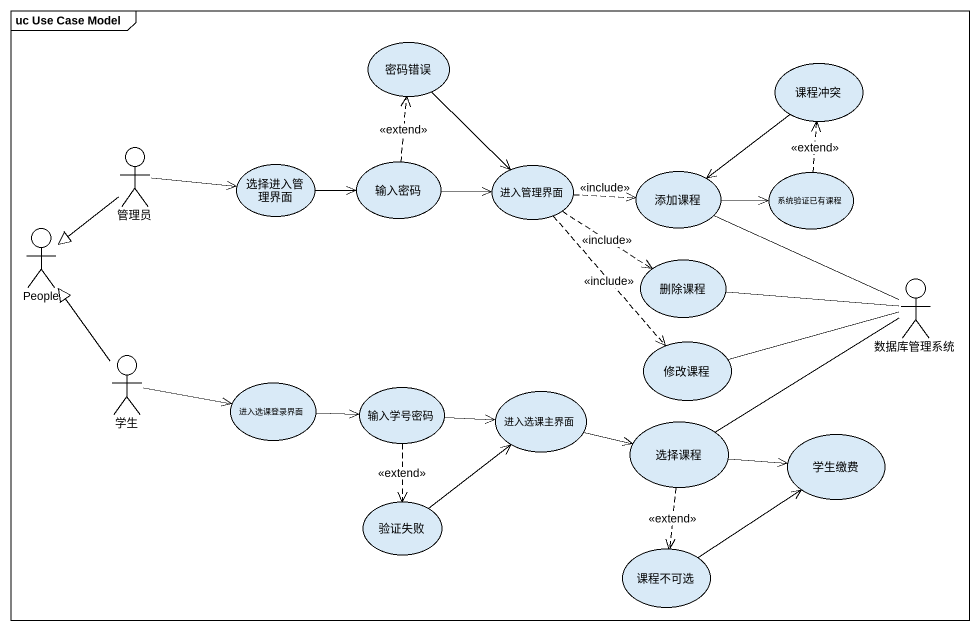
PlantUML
@startuml
mainframe uc Use Case Model
usecase 密码错误
usecase 课程冲突
actor 管理员
usecase 选择进入管理界面
usecase 输入密码
usecase 进入管理界面
usecase 添加课程
usecase 系统验证已有课程
actor People
usecase 删除课程
actor 数据库管理系统
actor 学生
usecase 修改课程
usecase 进入选课登录界面
usecase 输入学号密码
usecase 进入选课主界面
usecase 选择课程
usecase 学生缴费
usecase 验证失败
usecase 课程不可选
密码错误 --> 进入管理界面
课程冲突 --> 添加课程
管理员 -right-> 选择进入管理界面
管理员 --|> People
选择进入管理界面 -right-> 输入密码
输入密码 .up.> 密码错误 : <<extend>>
输入密码 -right-> 进入管理界面
进入管理界面 .right.> 添加课程 : <<include>>
进入管理界面 ..> 删除课程 : <<include>>
进入管理界面 ..> 修改课程 : <<include>>
添加课程 -right-> 系统验证已有课程
系统验证已有课程 .up.> 课程冲突 : <<extend>>
数据库管理系统 -left- 添加课程
数据库管理系统 -left- 删除课程
数据库管理系统 -left- 修改课程
数据库管理系统 -left- 选择课程
学生 -up-|> People
学生 -right-> 进入选课登录界面
进入选课登录界面 -right-> 输入学号密码
输入学号密码 -right-> 进入选课主界面
输入学号密码 ..> 验证失败 : <<extend>>
进入选课主界面 -right-> 选择课程
选择课程 -right-> 学生缴费
选择课程 ..> 课程不可选 : <<extend>>
验证失败 -up-> 进入选课主界面
课程不可选 -up-> 学生缴费
@enduml
